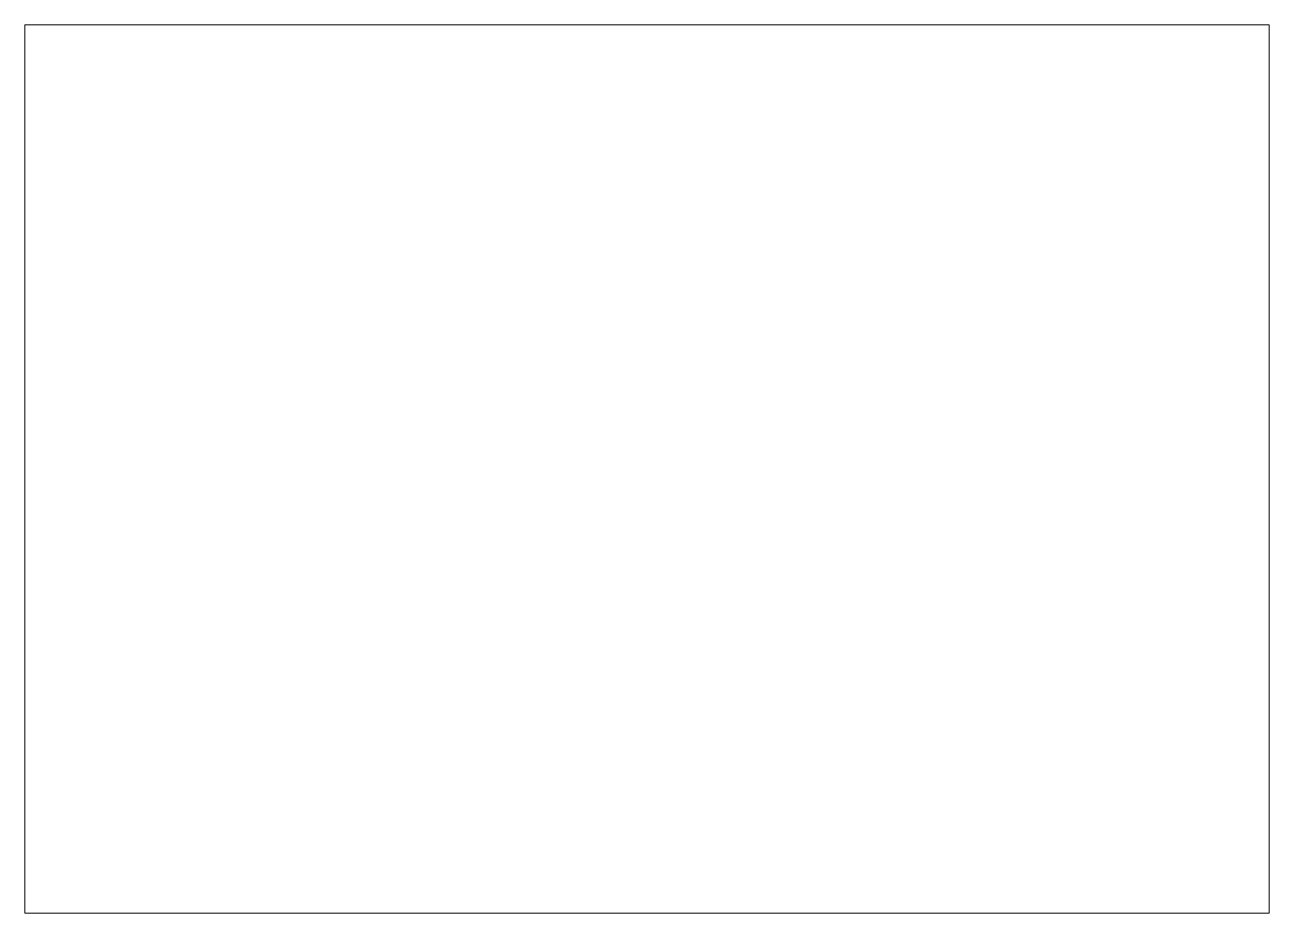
# Model space of a CAD drawing. Header units: inches. Extents: x -1.94 to 1.56, y -0.77 to 1.73.
import ezdxf

# ---------------------------------------------------------------- set-up
doc = ezdxf.new("R2010")
doc.units = ezdxf.units.IN
doc.header["$MEASUREMENT"] = 0

msp = doc.modelspace()

# ---------------------------------------------------------------- linework, layer by layer
at = {"color": 7, "linetype": 'Continuous', "lineweight": 15}
for p, q in [((1.5568, 1.7317), (-1.9432, 1.7317)), ((-1.9432, 1.7317), (-1.9432, -0.7683)), ((1.5568, -0.7683), (1.5568, 1.7317)), ((-1.9432, -0.7683), (1.5568, -0.7683))]:
    msp.add_line(p, q, dxfattribs=at)

doc.saveas('drawing.dxf')
